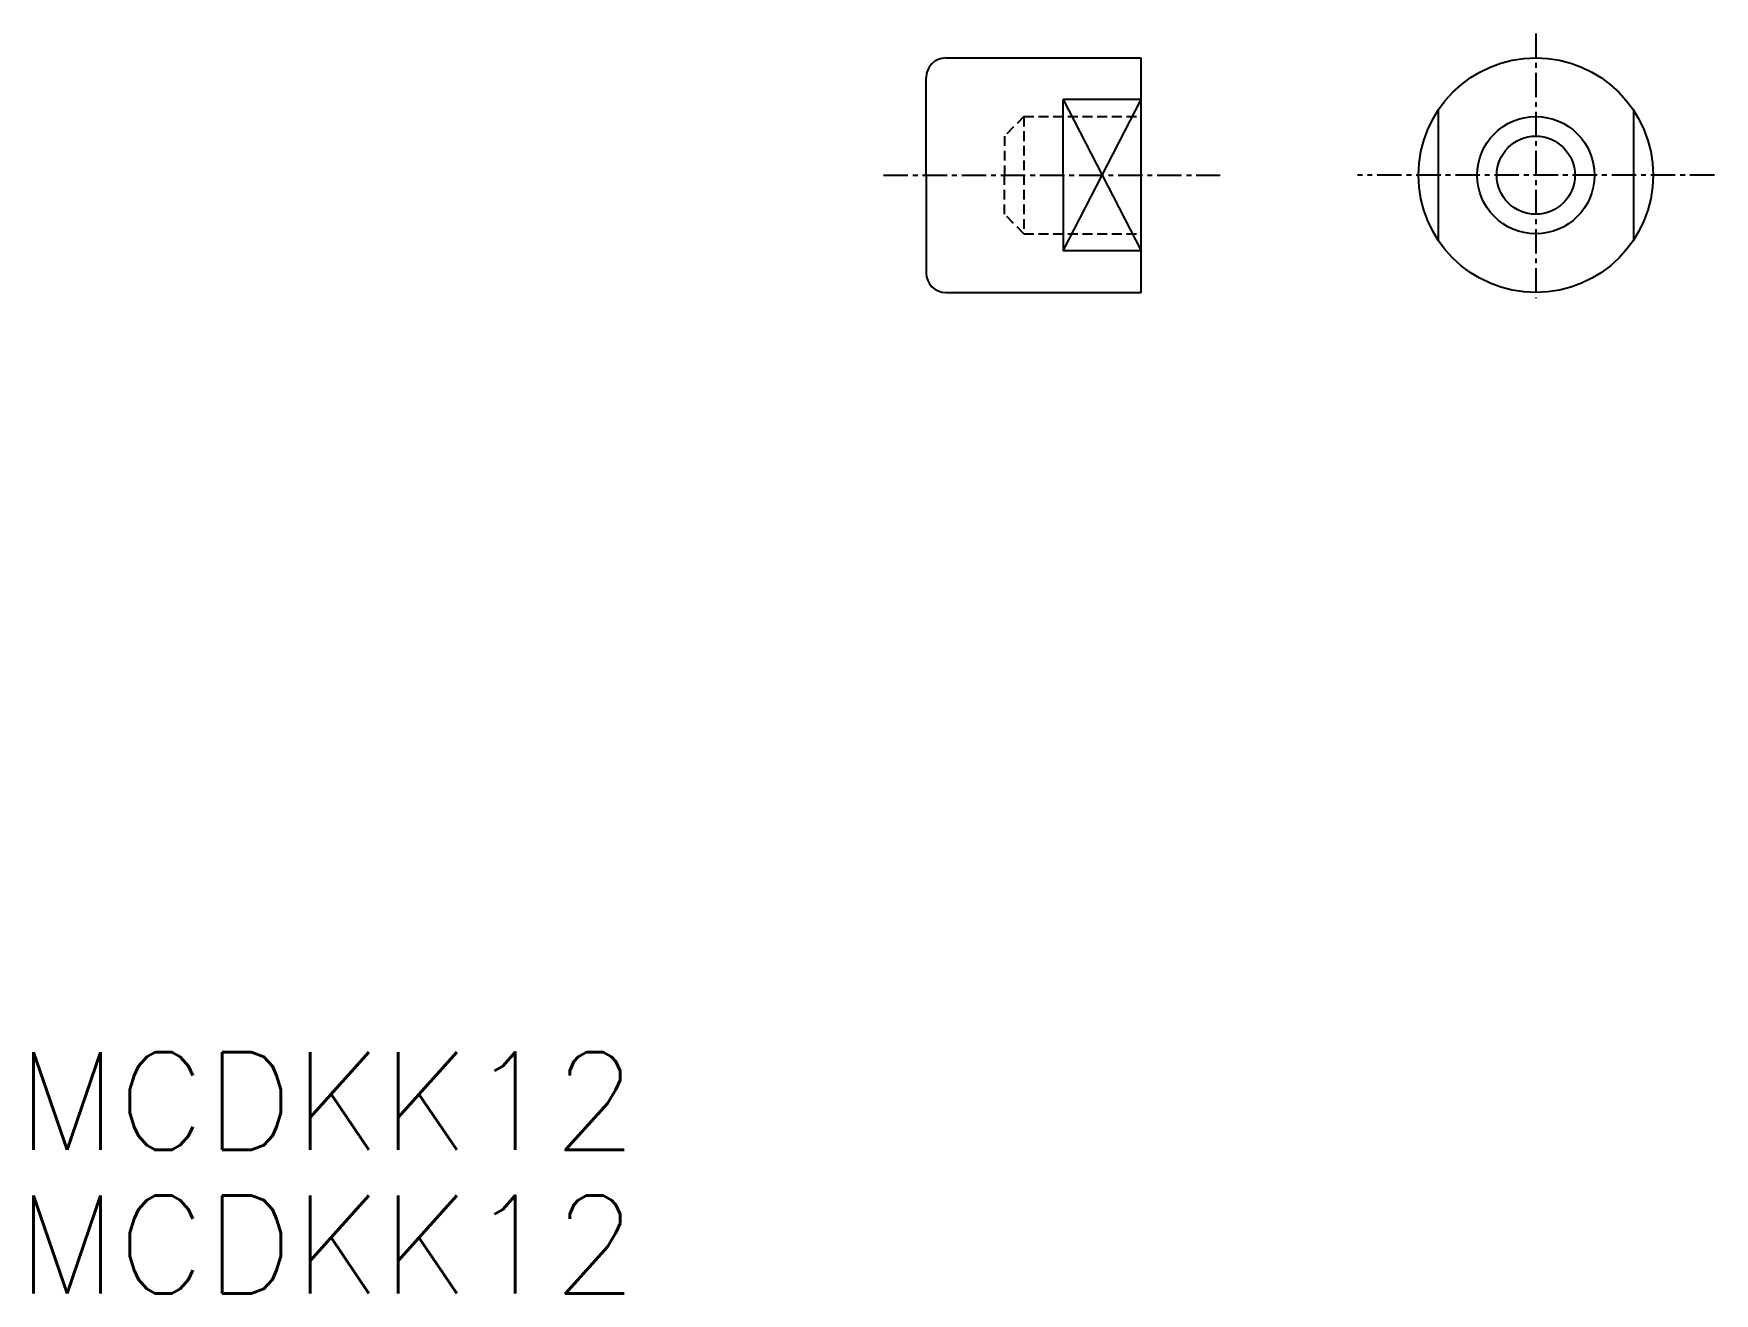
# Model space of a CAD drawing. Extents: x 361.6 to 447.6, y -38.8 to 25.6.
import ezdxf

# ---------------------------------------------------------------- set-up
doc = ezdxf.new("R2010")
doc.units = 0
doc.linetypes.add('CENTER', pattern=[2, 1.25, -0.25, 0.25, -0.25])
doc.linetypes.add('DASHED', pattern=[0.75, 0.5, -0.25])
doc.layers.get('0').update_dxf_attribs({"linetype": 'CONTINUOUS'})
doc.layers.add('CENTER', color=1, linetype='CENTER')
doc.styles.get("Standard").update_dxf_attribs({"font": 'txt.shx'})

msp = doc.modelspace()

# ---------------------------------------------------------------- linework, layer by layer
at = {"color": 7, "linetype": 'CONTINUOUS'}
for p, q in [((408.253, 24.38), (418.253, 24.38)), ((418.253, 12.38), (418.253, 24.38)), ((407.253, 18.38), (407.253, 23.38)), ((418.253, 22.253), (414.253, 22.253)), ((414.253, 18.38), (414.253, 22.253)), ((433.439, 21.697), (433.439, 15.064)), ((443.439, 21.697), (443.439, 15.064)), ((407.253, 18.38), (407.253, 13.38)), ((414.253, 18.38), (414.253, 14.507)), ((418.253, 14.507), (414.253, 14.507)), ((408.253, 12.38), (418.253, 12.38))]:
    msp.add_line(p, q, dxfattribs=at)
at = {"color": 3, "linetype": 'CONTINUOUS'}
for p, q in [((414.253, 22.253), (416.253, 18.38)), ((416.253, 18.38), (418.253, 22.253)), ((414.253, 14.507), (416.253, 18.38)), ((416.253, 18.38), (418.253, 14.507))]:
    msp.add_line(p, q, dxfattribs=at)
at = {"color": 3, "linetype": 'DASHED'}
for p, q in [((412.253, 21.38), (411.253, 20.38)), ((412.253, 21.38), (418.253, 21.38)), ((412.253, 21.38), (412.253, 15.38)), ((411.253, 20.38), (411.253, 18.38)), ((411.253, 16.38), (411.253, 18.38)), ((412.253, 15.38), (411.253, 16.38)), ((412.253, 15.38), (418.253, 15.38))]:
    msp.add_line(p, q, dxfattribs=at)
at = {"color": 7, "linetype": 'CONTINUOUS'}
for radius in [6, 2]:
    msp.add_circle((438.439, 18.38), radius, dxfattribs=at)
at = {"color": 3, "linetype": 'CONTINUOUS'}
msp.add_circle((438.439, 18.38), 3, dxfattribs=at)
at = {"color": 7, "linetype": 'CONTINUOUS'}
for centre, start, end in [((408.253, 23.38), 90, 180), ((408.253, 13.38), 180, 270)]:
    msp.add_arc(centre, 1, start, end, dxfattribs=at)
at = {"layer": 'CENTER', "color": 1, "linetype": 'CENTER'}
for p, q in [((438.439, 25.625), (438.439, 12.085)), ((405.07, 18.38), (422.29, 18.38)), ((447.575, 18.38), (429.323, 18.38))]:
    msp.add_line(p, q, dxfattribs=at)

# ---------------------------------------------------------------- texts
at = {"color": 7, "linetype": 'CONTINUOUS'}
for p in [(360.731, -31.495), (360.731, -38.834)]:
    msp.add_text('MCDKK12', height=5, dxfattribs=at).set_placement(p)

doc.saveas('drawing.dxf')
